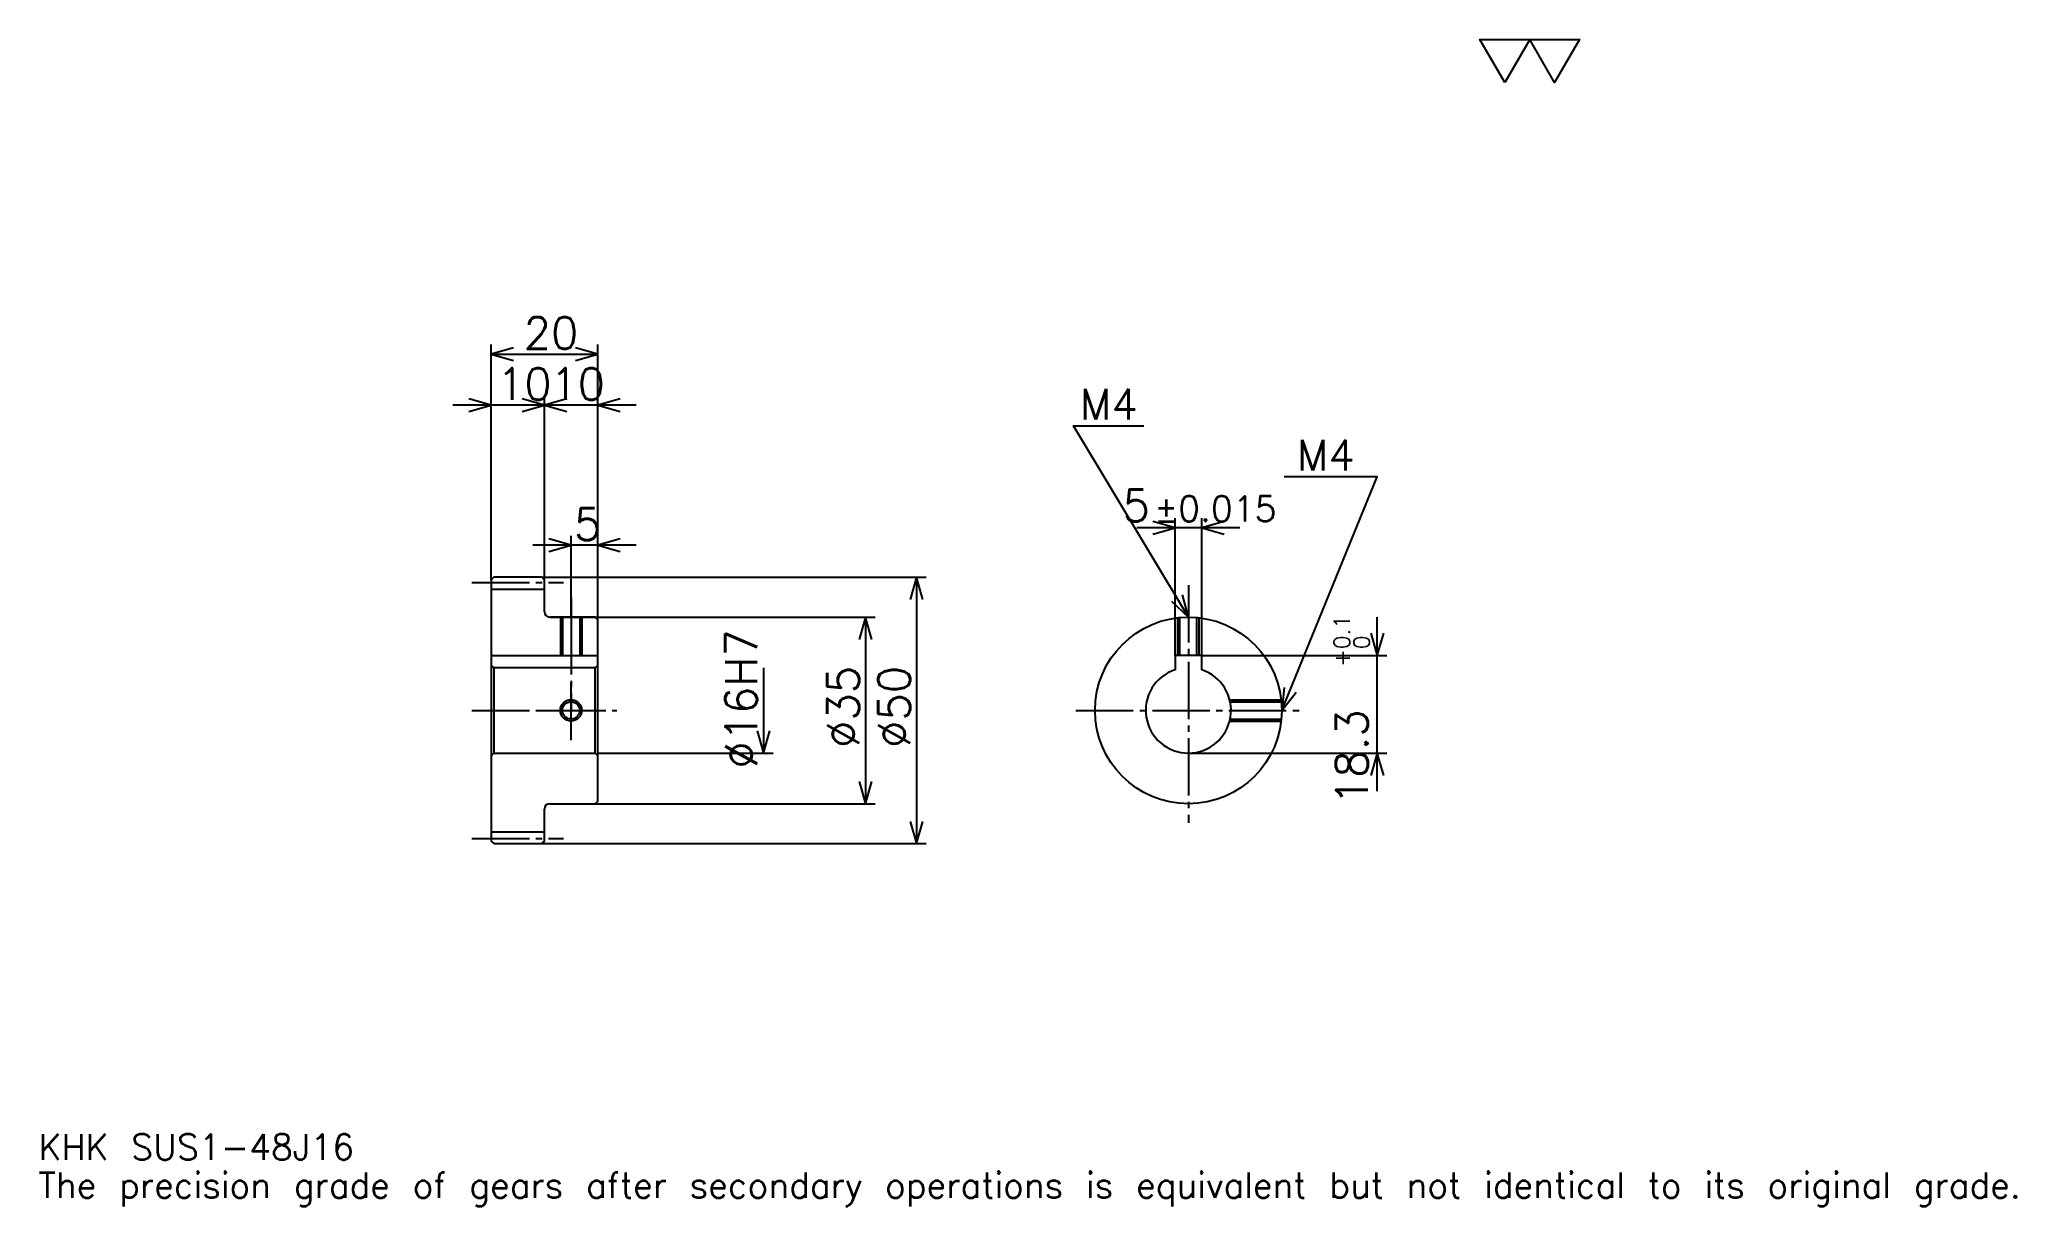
# Model space of a CAD drawing. Extents: x 12 to 383, y 4 to 223.
import ezdxf

# ---------------------------------------------------------------- set-up
doc = ezdxf.new("R2010")
doc.units = 0
doc.linetypes.add('DASHDOT', pattern=[14.347826, 10.76087, -1.195652, 1.195652, -1.195652])
doc.layers.get('0').update_dxf_attribs({"linetype": 'CONTINUOUS'})
doc.layers.add('DASHDOT', color=6, linetype='DASHDOT')
doc.styles.add('KANJI', font='TXT', dxfattribs={"bigfont": 'BIGFONT'})

msp = doc.modelspace()

# ---------------------------------------------------------------- linework, layer by layer
at = {"color": 5}
for p, q in [((96.847832, 122.445656), (96.847832, 166.08696)), ((96.847832, 164.293488), (116.847832, 164.293488)), ((116.847832, 122.445656), (116.847832, 166.08696)), ((106.847832, 122.445656), (106.847832, 156.521744)), ((114.021744, 154.728271), (89.67392, 154.728271)), ((124.021744, 154.728271), (99.67392, 154.728271)), ((225.108704, 107.745659), (225.108704, 133.478271)), ((230.108704, 107.745659), (230.108704, 133.478271)), ((111.847832, 122.445656), (111.847832, 130.217392)), ((237.282623, 131.684784), (217.934784, 131.684784)), ((124.021744, 128.42392), (104.67392, 128.42392)), ((96.847832, 121.945656), (96.847832, 122.445656)), ((106.347832, 122.445656), (116.847832, 122.445656)), ((106.847832, 121.945656), (106.847832, 122.445656)), ((111.847832, 114.945656), (111.847832, 122.445656)), ((111.847832, 114.945656), (111.847832, 122.445656)), ((116.847832, 122.445656), (178.42392, 122.445656)), ((116.847832, 114.445656), (116.847832, 122.445656)), ((176.630432, 122.445656), (176.630432, 72.445656)), ((107.847832, 114.945656), (116.847832, 114.945656)), ((116.847832, 114.945656), (168.858704, 114.945656)), ((167.065216, 114.945656), (167.065216, 79.945656)), ((263.043488, 82.271744), (263.043488, 114.919571)), ((230.108704, 107.745659), (264.836945, 107.745659)), ((147.934784, 105.445656), (147.934784, 89.445656)), ((116.847832, 89.445656), (149.728271, 89.445656)), ((227.608704, 89.445656), (264.836945, 89.445656)), ((107.847832, 79.945656), (116.847832, 79.945656)), ((116.847832, 79.945656), (168.858704, 79.945656)), ((106.347832, 72.445656), (116.847832, 72.445656)), ((116.847832, 72.445656), (178.42392, 72.445656))]:
    msp.add_line(p, q, dxfattribs=at)
at = {"color": 4}
for p, q in [((96.847832, 120.195656), (106.847832, 120.195656)), ((96.847832, 107.745659), (116.847832, 107.745659)), ((97.347832, 105.445656), (97.347832, 89.445656)), ((116.347832, 105.445656), (116.847832, 105.945656)), ((116.347832, 89.445656), (116.847832, 88.945656)), ((96.847832, 74.695656), (106.847832, 74.695656))]:
    msp.add_line(p, q, dxfattribs=at)
at = {"color": 7}
msp.add_lwpolyline([(286.956512, 215.217392), (282.293457, 223.300003), (300.945648, 223.300003), (296.282593, 215.217392), (291.619568, 223.300003), (286.956512, 215.217392)], dxfattribs=at)
at = {"color": 5}
for points in [[(101.032616, 165.489136), (96.847832, 164.293488), (101.032616, 163.097824)], [(112.663048, 163.097824), (116.847832, 164.293488), (112.663048, 165.489136)], [(92.663048, 153.532608), (96.847832, 154.728271), (92.663048, 155.92392)], [(102.663048, 153.532608), (106.847832, 154.728271), (102.663048, 155.92392)], [(111.032616, 155.92392), (106.847832, 154.728271), (111.032616, 153.532608)], [(121.032616, 155.92392), (116.847832, 154.728271), (121.032616, 153.532608)], [(227.608704, 114.945656), (206.08696, 150.815216), (219.239136, 150.815216)], [(245.108704, 97.445656), (263.043488, 141.25), (245.586945, 141.25)], [(220.92392, 130.489136), (225.108704, 131.684784), (220.92392, 132.880432)], [(234.293488, 132.880432), (230.108704, 131.684784), (234.293488, 130.489136)], [(107.663048, 127.228264), (111.847832, 128.42392), (107.663048, 129.619568)], [(121.032616, 129.619568), (116.847832, 128.42392), (121.032616, 127.228264)], [(177.826096, 118.260872), (176.630432, 122.445656), (175.434784, 118.260872)], [(224.430389, 117.918915), (227.608704, 114.945656), (226.480896, 119.149231)], [(168.26088, 110.760872), (167.065216, 114.945656), (165.869568, 110.760872)], [(261.847839, 111.930435), (263.043488, 107.745659), (264.239136, 111.930435)], [(245.587799, 101.771446), (245.108704, 97.445656), (247.800812, 100.865372)], [(146.739136, 93.63044), (147.934784, 89.445656), (149.130432, 93.63044)], [(264.239136, 85.260872), (263.043488, 89.445656), (261.847839, 85.260872)], [(165.869568, 84.13044), (167.065216, 79.945656), (168.26088, 84.13044)], [(175.434784, 76.63044), (176.630432, 72.445656), (177.826096, 76.63044)]]:
    msp.add_lwpolyline(points, dxfattribs=at)
at = {"color": 4}
for points in [[(106.847832, 115.945656), (106.847832, 121.945656), (106.347832, 122.445656), (97.347832, 122.445656), (96.847832, 121.945656), (96.847832, 88.945656)], [(107.847832, 79.945656), (116.347832, 79.945656), (116.847832, 80.445656), (116.847832, 114.445656), (116.347832, 114.945656), (107.847832, 114.945656)], [(109.847832, 114.945656), (109.847832, 107.745659)], [(110.227829, 114.945656), (110.227829, 107.745659)], [(113.467834, 114.945656), (113.467834, 107.745659)], [(113.847832, 114.945656), (113.847832, 107.745659)], [(225.608704, 107.745659), (225.608704, 114.830994)], [(225.988708, 107.745659), (225.988708, 114.870514)], [(229.228699, 107.745659), (229.228699, 114.870514)], [(229.608704, 107.745659), (229.608704, 114.830994)], [(230.108704, 105.044998), (230.108704, 107.745659), (225.108704, 107.745659), (225.108704, 105.044998)], [(96.847832, 88.945656), (97.347832, 89.445656), (116.347832, 89.445656), (116.347832, 105.445656), (97.347832, 105.445656), (96.847832, 105.945656)], [(235.354675, 99.445656), (244.994049, 99.445656)], [(235.442963, 99.065659), (245.033539, 99.065659)], [(235.354675, 95.445656), (244.994049, 95.445656)], [(235.442963, 95.825653), (245.033539, 95.825653)], [(96.847832, 88.945656), (96.847832, 72.945656), (97.347832, 72.445656), (106.347832, 72.445656), (106.847832, 72.945656), (106.847832, 78.945656)]]:
    msp.add_lwpolyline(points, dxfattribs=at)
for centre, radius in [((227.608704, 97.445656), 17.5), ((111.847832, 97.445656), 1.62)]:
    msp.add_circle(centre, radius, dxfattribs=at)
at = {"color": 7}
msp.add_circle((111.847832, 97.445656), 2, dxfattribs=at)
at = {"color": 4}
for centre, radius, start, end in [((107.847832, 115.945656), 1, 180, 270), ((227.608704, 97.445656), 8, 108.20995733, 71.79004267), ((107.847832, 78.945656), 1, 90, 180)]:
    msp.add_arc(centre, radius, start, end, dxfattribs=at)
at = {"layer": 'DASHDOT', "color": 7}
for p, q in [((93.260872, 121.445656), (110.434792, 121.445656)), ((227.608704, 120.92392), (227.608704, 76.358704)), ((111.847832, 114.945656), (111.847832, 97.445656)), ((93.260872, 97.445656), (120.434784, 97.445656)), ((206.521744, 97.445656), (248.695648, 97.445656)), ((93.260872, 73.445656), (110.434792, 73.445656))]:
    msp.add_line(p, q, dxfattribs=at)
for points in [[(111.847832, 118.532608), (111.847832, 104.158699)], [(111.847832, 91.858696), (111.847832, 103.032616)], [(106.26088, 97.445656), (117.434784, 97.445656)]]:
    msp.add_lwpolyline(points, dxfattribs=at)

# ---------------------------------------------------------------- texts
at = {"color": 7, "style": 'KANJI'}
for s, height, p in [('20', 5.978261, (102.96196, 165.25)), ('10', 5.978261, (97.96196, 155.684784)), ('10', 5.978261, (107.96196, 155.684784)), ('M4', 5.739131, (207.282623, 152.010864)), ('M4', 5.739131, (247.978271, 142.445648)), ('5', 5.978261, (215.268372, 132.880432)), ('%%p0.015', 4.782609, (221.186127, 132.880432)), ('5', 5.978261, (112.4049, 129.380432)), ('KHK SUS1-48J16', 4.782609, (11.956522, 13.152174)), ('The precision grade of gears after secondary operations is equivalent but not identical to its original grade.', 4.782609, (11.956522, 5.978261))]:
    msp.add_text(s, height=height, dxfattribs=at).set_placement(p)
for s, height, p in [('%%c16H7', 5.978261, (146.739136, 86.535332)), ('0.1', 2.98913, (257.902161, 108.943596)), ('+', 2.98913, (257.902161, 105.595772)), ('0', 2.98913, (261.608704, 108.943596)), ('%%c35', 5.978261, (165.869568, 90.421204)), ('%%c50', 5.978261, (175.434784, 90.421204)), ('18.3', 5.978261, (261.25, 79.719498))]:
    msp.add_text(s, height=height, rotation=90, dxfattribs=at).set_placement(p)

doc.saveas('drawing.dxf')
